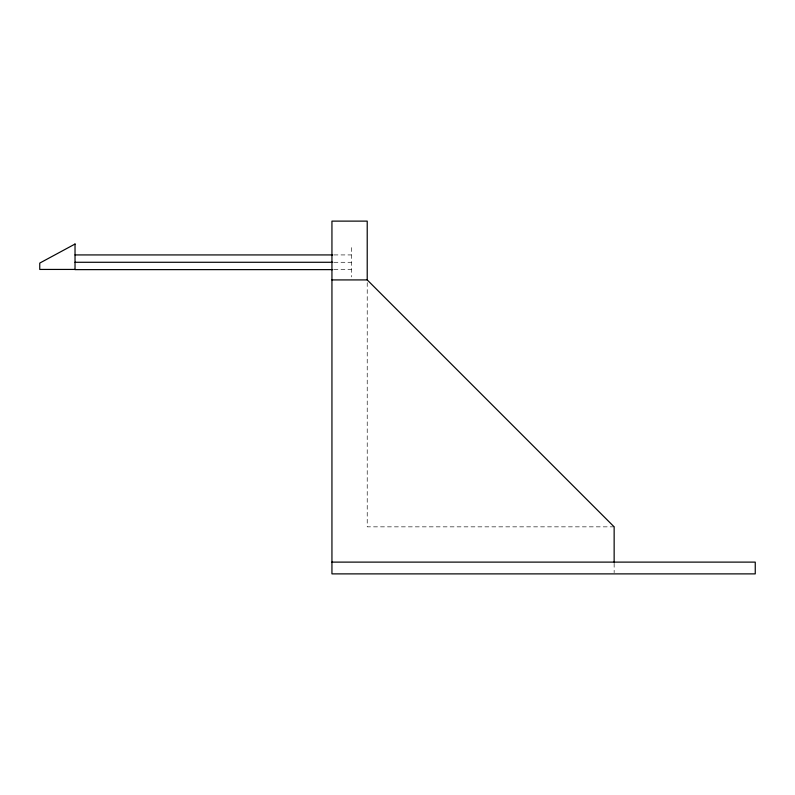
<?xml version="1.0" encoding="UTF-8"?>
<svg xmlns="http://www.w3.org/2000/svg" width="795" height="795" viewBox="0 0 795 795"><rect width="100%" height="100%" fill="white"/><g stroke="black" fill="none" stroke-linecap="round" stroke-linejoin="round"><path stroke-width="0.6" stroke-dasharray="3.98 2.98" d="M333.999 254.927L351.35 254.927M333.999 262.28L351.35 262.28M333.999 269.624L351.35 269.624M614.147 526.846L367.22 526.846L367.22 279.92M614.147 563.297L614.147 572.698M351.35 247.583L351.35 276.978"/><path stroke-width="1.19" d="M75.028 244.035L39.75 263.085L39.75 269.435L75.028 269.435M75.028 254.927L332.757 254.927M75.028 262.28L332.757 262.28M332.757 269.624L75.028 269.624L75.028 243.995M331.942 279.92L367.22 279.92L614.147 526.846L614.147 562.115M331.942 562.115L755.25 562.115L755.25 573.881L331.942 573.881L331.942 221.119L367.22 221.119L367.22 279.92"/></g></svg>
